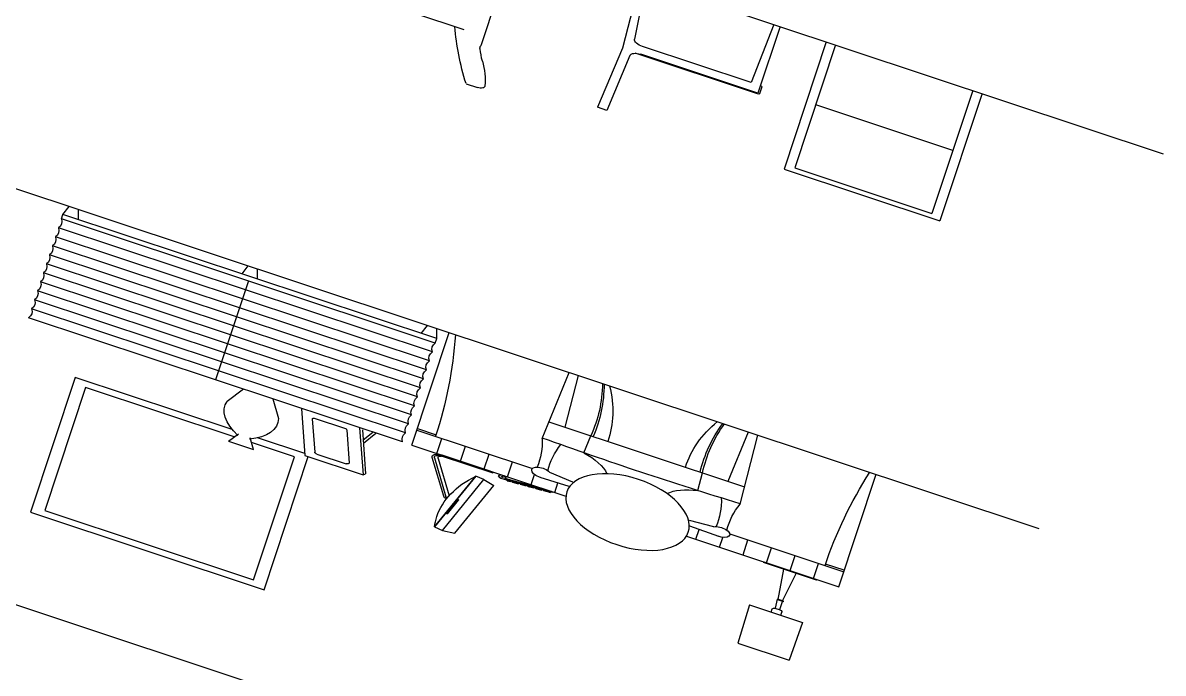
# Model space of a CAD drawing. Header units: millimetres. Extents: x -36495272392165 to 352544598049420, y -228287860276617 to 83349.
# Drawn here: x 269943181026341 to 330528455538376, y -159674242932478 to -125123754092354 of the extents above; entities that cross this region are included whole.
import ezdxf

# ---------------------------------------------------------------- set-up
doc = ezdxf.new("R2010")
doc.units = ezdxf.units.MM
doc.header["$MEASUREMENT"] = 0

# ---------------------------------------------------------------- blocks, each defined once
blk = doc.blocks.new('working_place (2)')
for p, q in [((46.1, 7531.7), (20372.3, 7531.7)), ((17441.4, 6947), (18191.4, 6947)), ((17441.4, 6047), (17441.4, 6947)), ((18191.4, 6947), (18191.4, 6057.7)), ((17481.4, 6907), (18151.4, 6907)), ((17481.4, 6087), (17481.4, 6907)), ((18151.4, 6907), (18151.4, 6087)), ((19609.2, 6068.6), (19611.7, 6321.7)), ((19611.7, 6321.7), (19776.7, 6321.7)), ((19779.2, 6068.6), (19776.7, 6321.7)), ((18688.7, 6226.2), (18755.2, 5861.8)), ((17945.5, 6123.9), (17967.5, 6061)), ((17945.5, 6123.9), (18025.8, 6123.9)), ((18025.8, 6123.9), (18005.1, 6061)), ((17958.4, 6087), (17481.4, 6087)), ((18151.4, 6087), (18013.6, 6087)), ((17945.8, 6047), (17441.4, 6047)), ((18178.4, 6047), (18026.7, 6047)), ((18125.3, 5781.7), (18180.5, 6057.7)), ((18180.5, 6057.7), (18367.3, 6057.7)), ((18312.1, 5781.7), (18367.3, 6057.7)), ((18321.8, 5788.2), (18373.8, 6048)), ((18367.3, 6057.7), (18373.8, 6048)), ((19609.2, 6068.6), (19779.2, 6068.6)), ((19678.9, 6068.6), (19678.9, 6047.3)), ((19709.5, 6068.6), (19709.5, 6047.3)), ((18166.8, 5823.7), (18205.9, 6018.8)), ((18213.7, 6025.2), (18307.8, 6025.2)), ((18276.8, 5820.7), (18315.8, 6015.5)), ((19687.2, 6037.3), (19684.2, 5978.9)), ((19688.9, 6037.3), (19699.5, 6037.3)), ((19701.2, 6037.3), (19701.2, 5981.9)), ((19687.2, 5978.9), (19674.2, 5786.7)), ((19704.2, 5981.9), (19684.2, 5981.9)), ((19704.2, 5978.9), (19684.2, 5978.9)), ((19701.2, 5978.9), (19714.2, 5786.7)), ((19704.2, 5981.9), (19704.2, 5978.9)), ((17938.8, 5781.7), (17903.8, 5888.5)), ((18033.8, 5781.7), (18068.8, 5888.5)), ((18333.5, 5847), (18353.9, 5781.7)), ((18337.7, 5867.8), (18364.5, 5781.7)), ((18720.5, 5845.9), (18755.2, 5861.8)), ((18174.7, 5814.1), (18268.8, 5814.1)), ((18449.6, 5781.7), (17249.6, 5781.7)), ((17849.6, 5121.7), (17849.6, 5781.7)), ((18479.7, 5781.7), (18974, 5781.7)), ((18479.7, 5781.7), (18479.7, 5031.7)), ((18560.3, 5781.7), (18560.3, 5681.7)), ((18635.8, 5781.7), (18635.8, 5681.7)), ((18711.4, 5781.7), (18711.4, 5681.7)), ((18786.9, 5781.7), (18786.9, 5681.7)), ((18862.5, 5781.7), (18862.5, 5713.9)), ((18938, 5781.7), (18938, 5717)), ((19360.9, 5781.7), (19849.7, 5781.7)), ((19391.4, 5781.7), (19391.4, 5716.8)), ((19466.9, 5781.7), (19466.9, 5717)), ((19542.5, 5781.7), (19542.5, 5681.7)), ((19779.2, 5786.7), (19609.2, 5786.7)), ((19609.2, 5781.7), (19609.2, 5786.7)), ((19618, 5781.7), (19618, 5681.7)), ((19693.6, 5781.7), (19693.6, 5681.7)), ((19769.1, 5781.7), (19769.1, 5681.7)), ((19779.2, 5786.7), (19779.2, 5781.7)), ((19849.7, 5781.7), (19849.7, 5031.7)), ((18449.6, 5721.7), (17249.6, 5721.7)), ((18880, 5719.5), (18973.4, 5715.5)), ((19455, 5719.5), (19361.5, 5715.5)), ((18479.7, 5681.7), (18851, 5681.7)), ((18479.7, 5671.7), (18539.7, 5671.7)), ((18903.5, 5670.9), (18979.7, 5681.7)), ((19431.4, 5670.9), (19355.2, 5681.7)), ((19483.9, 5681.7), (19849.7, 5681.7)), ((19849.7, 5671.7), (19789.7, 5671.7)), ((18449.6, 5661.7), (17249.6, 5661.7)), ((18449.6, 5601.7), (17249.6, 5601.7)), ((18449.6, 5541.7), (17249.6, 5541.7)), ((18449.6, 5481.7), (17249.6, 5481.7)), ((18850, 5481.7), (18865, 5031.7)), ((18984.4, 5485.3), (18988.3, 5368.8)), ((19350.5, 5485.3), (19346.7, 5368.8)), ((19485, 5481.7), (19469.9, 5031.7)), ((18449.6, 5421.7), (17249.6, 5421.7)), ((18449.6, 5361.7), (17249.6, 5361.7)), ((18853.7, 5368.8), (19481.2, 5368.8)), ((18906.2, 5368.8), (18895, 5031.7)), ((19428.7, 5368.8), (19440, 5031.7)), ((18449.6, 5301.7), (17249.6, 5301.7)), ((18449.6, 5241.7), (17249.6, 5241.7)), ((18449.6, 5181.7), (17249.6, 5181.7)), ((18449.6, 5121.7), (17249.6, 5121.7)), ((17249.6, 5121.7), (17249.6, 5091.7)), ((18449.6, 5121.7), (18449.6, 5091.7)), ((17249.6, 5091.7), (17259.6, 5031.7)), ((18449.6, 5091.7), (17249.6, 5091.7)), ((17299.6, 5091.7), (17289.6, 5031.7)), ((17824.6, 5091.7), (17834.6, 5031.7)), ((17874.6, 5091.7), (17864.6, 5031.7)), ((18399.6, 5091.7), (18409.6, 5031.7)), ((18449.6, 5091.7), (18439.6, 5031.7)), ((46.1, 5031.7), (20372.3, 5031.7)), ((18289.6, 3501.7), (18326.4, 3501.7)), ((18722.5, 3381.7), (18692.5, 3380.6)), ((18707.5, 2976.7), (18692.5, 3380.6)), ((18736.4, 3005.6), (18722.5, 3381.7)), ((19291, 2531.7), (19291, 3381.7)), ((19291, 3381.7), (19791, 3381.7)), ((19791, 2531.7), (19791, 3381.7)), ((19321, 2531.7), (19321, 3351.7)), ((19321, 3351.7), (19761, 3351.7)), ((19761, 2531.7), (19761, 3351.7)), ((18295.6, 2910.3), (18295.6, 3244.9)), ((18233, 3181.7), (17853, 3181.7)), ((18692.5, 2531.7), (18707.5, 2976.7)), ((19142.5, 2981.7), (18749.8, 2981.7)), ((19142.5, 2976.7), (18766.4, 2976.7)), ((19142.5, 2531.7), (19142.5, 2976.7)), ((19147.5, 2931.7), (19147.5, 2976.7)), ((19112.5, 2926.7), (18764.1, 2926.7)), ((19122.5, 2531.7), (19112.5, 2926.7)), ((19761, 2931.7), (19321, 2931.7)), ((18712.5, 2531.7), (18734.2, 2898.4)), ((46.1, 2531.7), (20372.3, 2531.7))]:
    blk.add_line(p, q)
for points in [[(18620.4, 6162.3, -0.022614), (18623.4, 6228.8), (18694.2, 5841.1, -0.113322)], [(18644.9, 6123.4, -1), (18648.3, 6124), (18667.4, 6019.2, -1), (18664, 6018.6)], [(18631.2, 6036.7, 0.23825), (18620.9, 6026.5), (18550.8, 5816.5, 0.512029), (18575.9, 5781.7), (18730, 5781.7), (18730, 5788.5), (18575.9, 5788.5, -0.512029), (18557.3, 5814.3), (18627.4, 6024.3, -0.211377), (18632.4, 6029.9, -0.002352)], [(18788.5, 5803.4), (18788.7, 5805.2, -0.414214), (18789.5, 5805.8), (18800.2, 5804.6, -0.414214), (18800.8, 5803.8), (18800.6, 5802)], [(18805.3, 5801.5), (18805.5, 5803.3, -0.414214), (18806.3, 5803.9), (18824.7, 5801.9, -0.414214), (18825.4, 5801), (18825.2, 5799.3)], [(18769.9, 5795.1, 2.414214), (18773.1, 5795.1, -1), (18773.4, 5795.4, -2.414214), (18769.6, 5795.4, -1)], [(18771.3, 5796.2, -1), (18771.7, 5796.2), (18771.7, 5793.4, -1), (18771.3, 5793.4)], [(18784.6, 5797.9, -0.222006), (18788.1, 5799.2), (18927.9, 5783.5), (18927.7, 5781.8)], [(18829.6, 5798.7), (18829.8, 5800.5, -0.414214), (18830.7, 5801.2), (18848.8, 5799.1, -0.414214), (18849.5, 5798.3), (18849.3, 5796.5)], [(18854.3, 5796), (18854.5, 5797.8, -0.414214), (18855.3, 5798.4), (18873.4, 5796.4, -0.414214), (18874, 5795.6), (18873.8, 5793.8)], [(18878.3, 5793.3), (18878.5, 5795.1, -0.414214), (18879.3, 5795.7), (18897.4, 5793.7, -0.414214), (18898.1, 5792.9), (18897.9, 5791.1)], [(18904, 5792.9), (18911.2, 5792.1, -0.200144), (18911.7, 5791.9), (18913.7, 5789.3), (18902.9, 5790.5), (18903.1, 5792.3, -0.414214)], [(18916.1, 5791.6), (18925.2, 5790.6, -0.414214), (18925.8, 5789.7), (18925.6, 5787.9), (18915, 5789.1), (18915.2, 5790.9, -0.414214)]]:
    blk.add_lwpolyline(points, format="xyb", close=True)
blk.add_lwpolyline([(18623.4, 6228.8), (18649.8, 6233.6), (18720.5, 5845.9), (18694.2, 5841.1)], close=True)
blk.add_lwpolyline([(18649.8, 6233.6), (18688.7, 6226.2)])
for points in [[(18741.9, 5781.7), (18741.9, 5788.5), (18575.9, 5788.5, -0.373815), (18568.6, 5810.5), (18635.9, 6012.2)], [(18788.1, 5799.2), (18931.2, 5783.1), (18931.7, 5787.3), (18772.8, 5805.1, 2.784253), (18783.2, 5794.4, -0.474613), (18788.2, 5799.2)]]:
    blk.add_lwpolyline(points, format="xyb")
blk.add_circle((18771.5, 5793.4), 10.7)
for centre, radius, start, end in [((18110.7, 5918.4), 209.1, 133.2339, 188.3749), ((17861.8, 5918.4), 209.1, 351.6251, 46.7661), ((19688.9, 6047.3), 10, 180, 270), ((19699.5, 6047.3), 10, 270, 0), ((18213.7, 6017.2), 8, 90, 168.6846), ((18307.8, 6017.1), 8.11, 348.6846, 90), ((18174.7, 5822.1), 8, 168.6846, 270), ((18268.8, 5822.2), 8.11, 270, 348.6846), ((17163.6, 5751.7), 91.1, 340.7711, 19.2289), ((18535.6, 5751.7), 91.1, 160.7711, 199.2289), ((17163.6, 5691.7), 91.1, 340.7711, 19.2289), ((18535.6, 5691.7), 91.1, 160.7711, 199.2289), ((18880, 5689.5), 30, 85.0776, 321.7014), ((19455, 5689.5), 30, 218.2986, 94.9224), ((13026, 5694.7), 5513.7, 353.0929, 359.8642), ((17993.1, 5634.1), 870.3, 349.9116, 2.023), ((19766.8, 5634.1), 870.3, 177.977, 190.0884), ((18568.1, 5634.1), 870.3, 349.9116, 2.023), ((20341.8, 5634.1), 870.3, 177.977, 190.0884), ((25303.4, 5694.7), 5513.7, 180.1358, 186.9071), ((17163.6, 5631.7), 91.1, 340.7711, 19.2289), ((18535.6, 5631.7), 91.1, 160.7711, 199.2289), ((17163.6, 5571.7), 91.1, 340.7711, 19.2289), ((18535.6, 5571.7), 91.1, 160.7711, 199.2289), ((18931.1, 5629.3), 153.9, 290.2465, 335.3038), ((19403.8, 5629.3), 153.9, 204.6962, 249.7535), ((17163.6, 5511.7), 91.1, 340.7711, 19.2289), ((18535.6, 5511.7), 91.1, 160.7711, 199.2289), ((17163.6, 5451.7), 91.1, 340.7711, 19.2289), ((18535.6, 5451.7), 91.1, 160.7711, 199.2289), ((19201.2, -1701.5), 7189.8, 90.26898, 92.79974), ((19133.7, -1701.5), 7189.8, 87.20026, 89.73103), ((17163.6, 5391.7), 91.1, 340.7711, 19.2289), ((18535.6, 5391.7), 91.1, 160.7711, 199.2289), ((17163.6, 5331.7), 91.1, 340.7711, 19.2289), ((18535.6, 5331.7), 91.1, 160.7711, 199.2289), ((17298.9, 5281.5), 1691.6, 351.5057, 2.9571), ((17308.2, 5294.8), 1689.2, 351.0388, 2.5111), ((17926.8, 5356.9), 1115.9, 343.055, 0.6113), ((20408.1, 5356.9), 1115.9, 179.3887, 196.945), ((21026.7, 5294.8), 1689.2, 177.4889, 188.9612), ((21036, 5281.5), 1691.6, 177.0429, 188.4943), ((17163.6, 5271.7), 91.1, 340.7711, 19.2289), ((18535.6, 5271.7), 91.1, 160.7711, 199.2289), ((17163.6, 5211.7), 91.1, 340.7711, 19.2289), ((18535.6, 5211.7), 91.1, 160.7711, 199.2289), ((17163.6, 5151.7), 91.1, 340.7711, 19.2289), ((18535.6, 5151.7), 91.1, 160.7711, 199.2289), ((20669.5, 2683.3), 2516.7, 161.0248, 168.5795), ((17607.1, 3559.4), 743.5, 342.2955, 353.7104), ((18326.4, 3481.7), 20, 349.164, 90), ((19102, 3082.1), 825.8, 162.2955, 167.1728), ((18357.9, 3251.6), 62.7, 167.1728, 186.0626), ((18766.4, 3006.7), 30, 182.1211, 270), ((19142.5, 2976.7), 5, 0, 90), ((18764.1, 2896.7), 30, 90, 176.6196), ((19142.5, 2931.7), 5, 270, 0)]:
    blk.add_arc(centre, radius, start, end)
blk.add_ellipse((19167.5, 5754), major_axis=(0, -217.7), ratio=0.895659)

msp = doc.modelspace()

# ---------------------------------------------------------------- block references
at = {"color": 7, "xscale": -17440635077.23526, "yscale": 8388791957.977852, "zscale": 17440635077.23526, "rotation": 161.6396296788874}
msp.add_blockref('working_place (2)', (-18538461.3, -8837506.7), dxfattribs=at)

doc.saveas('drawing.dxf')
